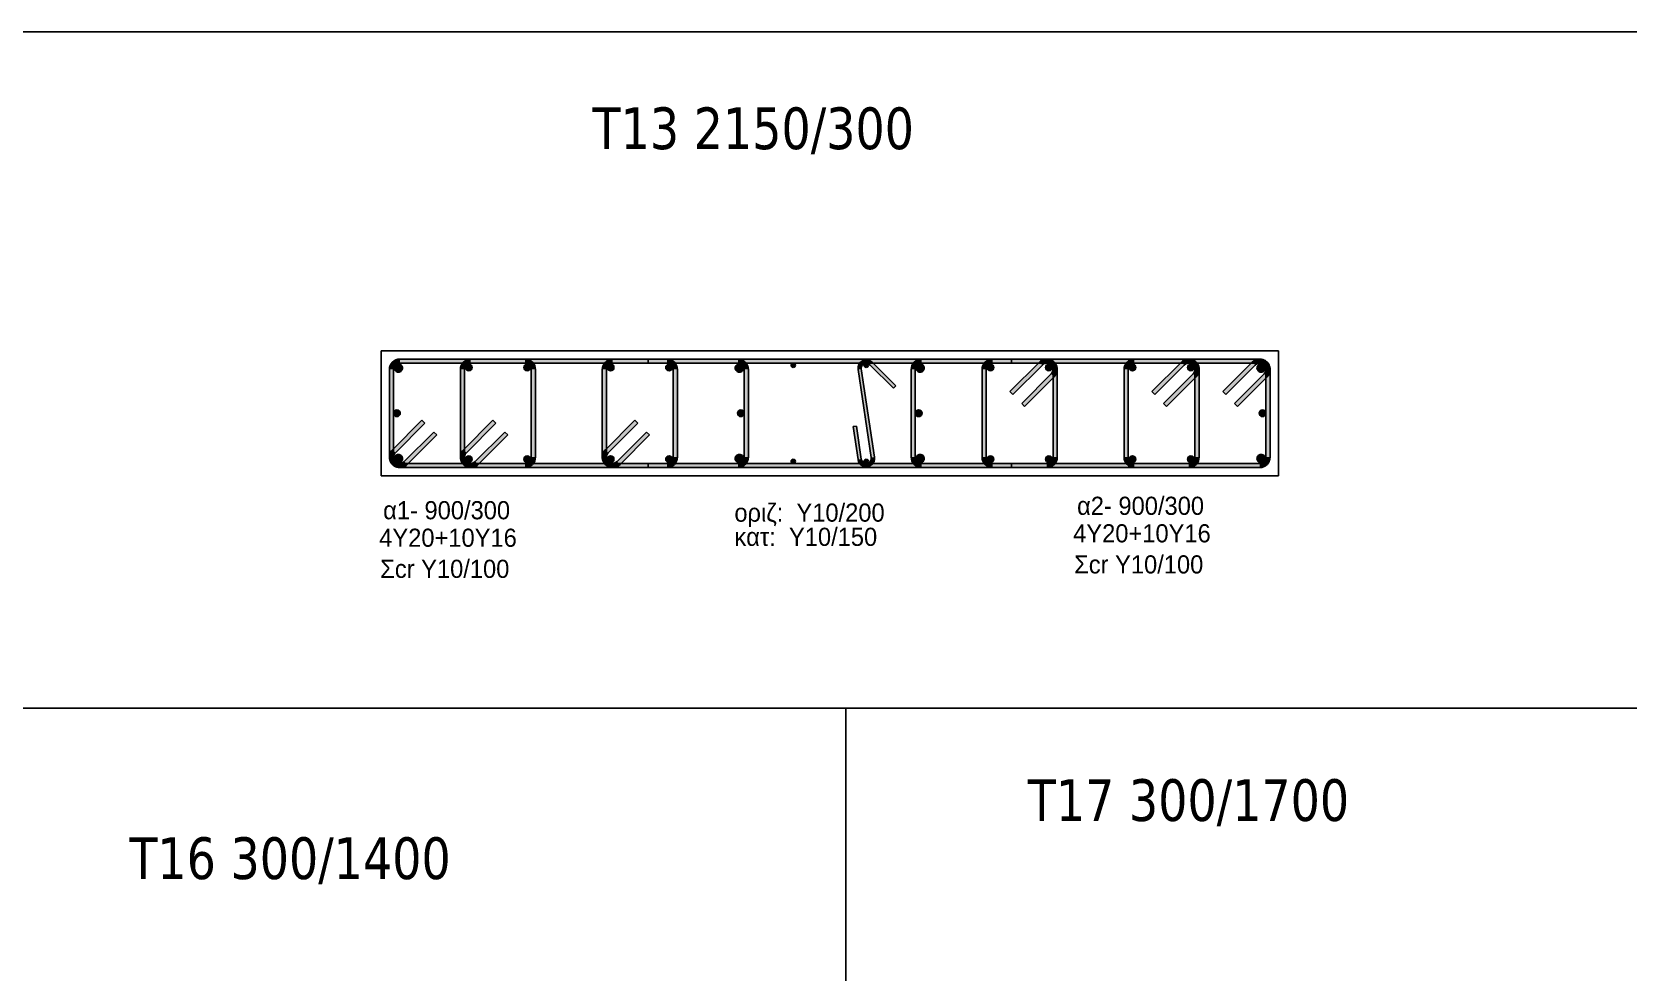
# Model space of a CAD drawing. Header units: millimetres. Extents: x -2171 to 1563, y -1758 to -1505.
# Drawn here: x 288.36 to 307.48, y -1601.51 to -1590.25 of the extents above; entities that cross this region are included whole.
import ezdxf

# ---------------------------------------------------------------- set-up
doc = ezdxf.new("R2010")
doc.units = ezdxf.units.MM
for name, color, linetype in [('-S_TEXT', 3, 'Continuous'), ('Col_Det', 7, 'Continuous'), ('Col_Det_Fill', 7, 'Continuous'), ('Geo_Col_Pro_1', 7, 'Continuous'), ('pinakaki', 153, 'Continuous')]:
    doc.layers.add(name, color=color, linetype=linetype)
doc.styles.add('S1Arl22_b_934_161', font='arial.ttf', dxfattribs={"width": 0.933629, "height": 0.002175})
doc.styles.get("Standard").update_dxf_attribs({"font": 'tahoma.ttf'})

msp = doc.modelspace()

# ---------------------------------------------------------------- hatches: boundary and pattern name
at = {"layer": 'Col_Det_Fill'}
for color, points in [(252, [(292.7669, -1594.218), (292.7669, -1594.168, 0.4142136), (292.6419, -1594.293), (292.6919, -1594.293, -0.4142136)]), (252, [(292.6919, -1594.293), (292.6419, -1594.293), (292.6419, -1595.343), (292.6919, -1595.343)]), (12, [(292.6992, -1594.2753, 0.4142136), (292.7492, -1594.3253, 0.4142136), (292.7992, -1594.2753, 0.4142136), (292.7492, -1594.2253, 0.4142136)]), (252, [(296.8169, -1594.218), (296.8169, -1594.168), (292.7669, -1594.168), (292.7669, -1594.218)]), (252, [(293.6169, -1594.218), (293.6169, -1594.168, 0.4142136), (293.4919, -1594.293), (293.5419, -1594.293, -0.4142136)]), (252, [(293.5419, -1594.293), (293.4919, -1594.293), (293.4919, -1595.343), (293.5419, -1595.343)]), (56, [(293.5521, -1594.2683, 0.4142136), (293.5921, -1594.3083, 0.4142136), (293.6321, -1594.2683, 0.4142136), (293.5921, -1594.2283, 0.4142136)]), (252, [(294.2669, -1594.218), (294.2669, -1594.168), (293.6169, -1594.168), (293.6169, -1594.218)]), (56, [(294.2516, -1594.2683, 0.4142136), (294.2916, -1594.3083, 0.4142136), (294.3316, -1594.2683, 0.4142136), (294.2916, -1594.2283, 0.4142136)]), (252, [(294.3419, -1594.293), (294.3919, -1594.293, 0.4142136), (294.2669, -1594.168), (294.2669, -1594.218, -0.4142136)]), (252, [(294.3419, -1595.343), (294.3919, -1595.343), (294.3919, -1594.293), (294.3419, -1594.293)]), (252, [(295.3169, -1594.218), (295.3169, -1594.168, 0.4142136), (295.1919, -1594.293), (295.2419, -1594.293, -0.4142136)]), (252, [(295.2419, -1594.293), (295.1919, -1594.293), (295.1919, -1595.343), (295.2419, -1595.343)]), (56, [(295.2521, -1594.2683, 0.4142136), (295.2921, -1594.3083, 0.4142136), (295.3321, -1594.2683, 0.4142136), (295.2921, -1594.2283, 0.4142136)]), (252, [(295.9669, -1594.218), (295.9669, -1594.168), (295.3169, -1594.168), (295.3169, -1594.218)]), (252, [(300.0934, -1594.218), (300.0934, -1594.168), (295.7404, -1594.168), (295.7404, -1594.218)]), (56, [(295.9516, -1594.2683, 0.4142136), (295.9916, -1594.3083, 0.4142136), (296.0316, -1594.2683, 0.4142136), (295.9916, -1594.2283, 0.4142136)]), (252, [(296.0419, -1594.293), (296.0919, -1594.293, 0.4142136), (295.9669, -1594.168), (295.9669, -1594.218, -0.4142136)]), (252, [(296.0419, -1595.343), (296.0919, -1595.343), (296.0919, -1594.293), (296.0419, -1594.293)]), (12, [(296.7846, -1594.2753, 0.4142136), (296.8346, -1594.3253, 0.4142136), (296.8846, -1594.2753, 0.4142136), (296.8346, -1594.2253, 0.4142136)]), (252, [(296.8919, -1594.293), (296.9419, -1594.293, 0.4142136), (296.8169, -1594.168), (296.8169, -1594.218, -0.4142136)]), (252, [(296.8919, -1595.343), (296.9419, -1595.343), (296.9419, -1594.293), (296.8919, -1594.293)]), (133, [(297.4546, -1594.243, 0.4142136), (297.4796, -1594.268, 0.4142136), (297.5046, -1594.243, 0.4142136), (297.4796, -1594.218, 0.4142136)]), (252, [(298.2552, -1594.2928), (298.2948, -1594.2869, -0.7233449), (298.3966, -1594.2356), (298.4248, -1594.2073, 0.7233449)]), (252, [(298.4135, -1595.3491), (298.453, -1595.3432), (298.2948, -1594.2869), (298.2552, -1594.2928)]), (133, [(298.3291, -1594.243, 0.4142136), (298.3541, -1594.268, 0.4142136), (298.3791, -1594.243, 0.4142136), (298.3541, -1594.218, 0.4142136)]), (252, [(298.4248, -1594.2073), (298.3966, -1594.2356), (298.6794, -1594.5184), (298.7077, -1594.4901)]), (252, [(299.0169, -1594.218), (299.0169, -1594.168, 0.4142136), (298.8919, -1594.293), (298.9419, -1594.293, -0.4142136)]), (252, [(298.9419, -1594.293), (298.8919, -1594.293), (298.8919, -1595.343), (298.9419, -1595.343)]), (12, [(299.0492, -1594.2753, 0.4142136), (298.9992, -1594.2253, 0.4142136), (298.9492, -1594.2753, 0.4142136), (298.9992, -1594.3253, 0.4142136)]), (252, [(303.0669, -1594.218), (303.0669, -1594.168), (299.0169, -1594.168), (299.0169, -1594.218)]), (252, [(299.8669, -1594.218), (299.8669, -1594.168, 0.4142136), (299.7419, -1594.293), (299.7919, -1594.293, -0.4142136)]), (252, [(299.7919, -1594.293), (299.7419, -1594.293), (299.7419, -1595.343), (299.7919, -1595.343)]), (56, [(299.8821, -1594.2683, 0.4142136), (299.8421, -1594.2283, 0.4142136), (299.8021, -1594.2683, 0.4142136), (299.8421, -1594.3083, 0.4142136)]), (252, [(300.5169, -1594.218), (300.5169, -1594.168), (299.8669, -1594.168), (299.8669, -1594.218)]), (252, [(300.4639, -1594.24), (300.4285, -1594.2046), (300.0749, -1594.5582), (300.1103, -1594.5935)]), (252, [(300.5919, -1594.293), (300.6419, -1594.293, 0.6681786), (300.4285, -1594.2046), (300.4639, -1594.24, -0.6681786)]), (56, [(300.5816, -1594.2683, 0.4142136), (300.5416, -1594.2283, 0.4142136), (300.5016, -1594.2683, 0.4142136), (300.5416, -1594.3083, 0.4142136)]), (252, [(300.5699, -1594.346), (300.6053, -1594.3814, 0.6681786), (300.5169, -1594.168), (300.5169, -1594.218, -0.6681786)]), (252, [(300.5919, -1595.343), (300.6419, -1595.343), (300.6419, -1594.293), (300.5919, -1594.293)]), (252, [(301.5669, -1594.218), (301.5669, -1594.168, 0.4142136), (301.4419, -1594.293), (301.4919, -1594.293, -0.4142136)]), (252, [(301.4919, -1594.293), (301.4419, -1594.293), (301.4419, -1595.343), (301.4919, -1595.343)]), (56, [(301.5821, -1594.2683, 0.4142136), (301.5421, -1594.2283, 0.4142136), (301.5021, -1594.2683, 0.4142136), (301.5421, -1594.3083, 0.4142136)]), (252, [(302.2169, -1594.218), (302.2169, -1594.168), (301.5669, -1594.168), (301.5669, -1594.218)]), (252, [(302.1639, -1594.24), (302.1285, -1594.2046), (301.7749, -1594.5582), (301.8103, -1594.5935)]), (252, [(302.2919, -1594.293), (302.3419, -1594.293, 0.6681786), (302.1285, -1594.2046), (302.1639, -1594.24, -0.6681786)]), (56, [(302.2816, -1594.2683, 0.4142136), (302.2416, -1594.2283, 0.4142136), (302.2016, -1594.2683, 0.4142136), (302.2416, -1594.3083, 0.4142136)]), (252, [(302.2699, -1594.346), (302.3053, -1594.3814, 0.6681786), (302.2169, -1594.168), (302.2169, -1594.218, -0.6681786)]), (252, [(302.2919, -1595.343), (302.3419, -1595.343), (302.3419, -1594.293), (302.2919, -1594.293)]), (252, [(303.0139, -1594.24), (302.9785, -1594.2046), (302.6249, -1594.5582), (302.6603, -1594.5935)]), (252, [(303.1419, -1594.293), (303.1919, -1594.293, 0.6681786), (302.9785, -1594.2046), (303.0139, -1594.24, -0.6681786)]), (12, [(303.1346, -1594.2753, 0.4142136), (303.0846, -1594.2253, 0.4142136), (303.0346, -1594.2753, 0.4142136), (303.0846, -1594.3253, 0.4142136)]), (252, [(303.1199, -1594.346), (303.1553, -1594.3814, 0.6681786), (303.0669, -1594.168), (303.0669, -1594.218, -0.6681786)]), (252, [(303.1419, -1595.343), (303.1919, -1595.343), (303.1919, -1594.293), (303.1419, -1594.293)]), (252, [(300.2164, -1594.6996), (300.2517, -1594.735), (300.6053, -1594.3814), (300.5699, -1594.346)]), (252, [(301.9164, -1594.6996), (301.9517, -1594.735), (302.3053, -1594.3814), (302.2699, -1594.346)]), (252, [(302.7664, -1594.6996), (302.8017, -1594.735), (303.1553, -1594.3814), (303.1199, -1594.346)]), (12, [(292.6919, -1594.818, 0.4142136), (292.7319, -1594.858, 0.4142136), (292.7719, -1594.818, 0.4142136), (292.7319, -1594.778, 0.4142136)]), (12, [(296.8119, -1594.818, 0.4142136), (296.8519, -1594.858, 0.4142136), (296.8919, -1594.818, 0.4142136), (296.8519, -1594.778, 0.4142136)]), (12, [(299.0219, -1594.818, 0.4142136), (298.9819, -1594.778, 0.4142136), (298.9419, -1594.818, 0.4142136), (298.9819, -1594.858, 0.4142136)]), (12, [(303.1419, -1594.818, 0.4142136), (303.1019, -1594.778, 0.4142136), (303.0619, -1594.818, 0.4142136), (303.1019, -1594.858, 0.4142136)]), (252, [(293.0674, -1594.9364), (293.0321, -1594.9011), (292.6785, -1595.2546), (292.7139, -1595.29)]), (252, [(292.8199, -1595.396), (292.8553, -1595.4314), (293.2088, -1595.0779), (293.1735, -1595.0425)]), (252, [(293.9174, -1594.9364), (293.8821, -1594.9011), (293.5285, -1595.2546), (293.5639, -1595.29)]), (252, [(293.6699, -1595.396), (293.7053, -1595.4314), (294.0588, -1595.0779), (294.0235, -1595.0425)]), (252, [(295.6174, -1594.9364), (295.5821, -1594.9011), (295.2285, -1595.2546), (295.2639, -1595.29)]), (252, [(295.3699, -1595.396), (295.4053, -1595.4314), (295.7588, -1595.0779), (295.7235, -1595.0425)]), (252, [(298.2355, -1594.9713), (298.196, -1594.9772), (298.2552, -1595.3728), (298.2948, -1595.3669)]), (252, [(292.7139, -1595.29), (292.6785, -1595.2546, 0.6681786), (292.7669, -1595.468), (292.7669, -1595.418, -0.6681786)]), (252, [(292.6919, -1595.343), (292.6419, -1595.343, 0.6681786), (292.8553, -1595.4314), (292.8199, -1595.396, -0.6681786)]), (12, [(292.6992, -1595.3607, 0.4142136), (292.7492, -1595.4107, 0.4142136), (292.7992, -1595.3607, 0.4142136), (292.7492, -1595.3107, 0.4142136)]), (252, [(292.7669, -1595.418), (292.7669, -1595.468), (296.8169, -1595.468), (296.8169, -1595.418)]), (252, [(293.5639, -1595.29), (293.5285, -1595.2546, 0.6681786), (293.6169, -1595.468), (293.6169, -1595.418, -0.6681786)]), (252, [(293.5419, -1595.343), (293.4919, -1595.343, 0.6681786), (293.7053, -1595.4314), (293.6699, -1595.396, -0.6681786)]), (56, [(293.5521, -1595.3678, 0.4142136), (293.5921, -1595.4078, 0.4142136), (293.6321, -1595.3678, 0.4142136), (293.5921, -1595.3278, 0.4142136)]), (252, [(293.6169, -1595.418), (293.6169, -1595.468), (294.2669, -1595.468), (294.2669, -1595.418)]), (56, [(294.2516, -1595.3678, 0.4142136), (294.2916, -1595.4078, 0.4142136), (294.3316, -1595.3678, 0.4142136), (294.2916, -1595.3278, 0.4142136)]), (252, [(294.2669, -1595.418), (294.2669, -1595.468, 0.4142136), (294.3919, -1595.343), (294.3419, -1595.343, -0.4142136)]), (252, [(295.2639, -1595.29), (295.2285, -1595.2546, 0.6681786), (295.3169, -1595.468), (295.3169, -1595.418, -0.6681786)]), (252, [(295.2419, -1595.343), (295.1919, -1595.343, 0.6681786), (295.4053, -1595.4314), (295.3699, -1595.396, -0.6681786)]), (56, [(295.2521, -1595.3678, 0.4142136), (295.2921, -1595.4078, 0.4142136), (295.3321, -1595.3678, 0.4142136), (295.2921, -1595.3278, 0.4142136)]), (252, [(295.3169, -1595.418), (295.3169, -1595.468), (295.9669, -1595.468), (295.9669, -1595.418)]), (252, [(295.7404, -1595.418), (295.7404, -1595.468), (300.0934, -1595.468), (300.0934, -1595.418)]), (56, [(295.9516, -1595.3678, 0.4142136), (295.9916, -1595.4078, 0.4142136), (296.0316, -1595.3678, 0.4142136), (295.9916, -1595.3278, 0.4142136)]), (252, [(295.9669, -1595.418), (295.9669, -1595.468, 0.4142136), (296.0919, -1595.343), (296.0419, -1595.343, -0.4142136)]), (12, [(296.7846, -1595.3607, 0.4142136), (296.8346, -1595.4107, 0.4142136), (296.8846, -1595.3607, 0.4142136), (296.8346, -1595.3107, 0.4142136)]), (252, [(296.8169, -1595.418), (296.8169, -1595.468, 0.4142136), (296.9419, -1595.343), (296.8919, -1595.343, -0.4142136)]), (133, [(297.4546, -1595.393, 0.4142136), (297.4796, -1595.418, 0.4142136), (297.5046, -1595.393, 0.4142136), (297.4796, -1595.368, 0.4142136)]), (252, [(298.2948, -1595.3669), (298.2552, -1595.3728, 1), (298.453, -1595.3432), (298.4135, -1595.3491, -1)]), (133, [(298.3291, -1595.393, 0.4142136), (298.3541, -1595.418, 0.4142136), (298.3791, -1595.393, 0.4142136), (298.3541, -1595.368, 0.4142136)]), (252, [(298.9419, -1595.343), (298.8919, -1595.343, 0.4142136), (299.0169, -1595.468), (299.0169, -1595.418, -0.4142136)]), (12, [(299.0492, -1595.3607, 0.4142136), (298.9992, -1595.3107, 0.4142136), (298.9492, -1595.3607, 0.4142136), (298.9992, -1595.4107, 0.4142136)]), (252, [(299.0169, -1595.418), (299.0169, -1595.468), (303.0669, -1595.468), (303.0669, -1595.418)]), (252, [(299.7919, -1595.343), (299.7419, -1595.343, 0.4142136), (299.8669, -1595.468), (299.8669, -1595.418, -0.4142136)]), (56, [(299.8821, -1595.3678, 0.4142136), (299.8421, -1595.3278, 0.4142136), (299.8021, -1595.3678, 0.4142136), (299.8421, -1595.4078, 0.4142136)]), (252, [(299.8669, -1595.418), (299.8669, -1595.468), (300.5169, -1595.468), (300.5169, -1595.418)]), (56, [(300.5816, -1595.3678, 0.4142136), (300.5416, -1595.3278, 0.4142136), (300.5016, -1595.3678, 0.4142136), (300.5416, -1595.4078, 0.4142136)]), (252, [(300.5169, -1595.418), (300.5169, -1595.468, 0.4142136), (300.6419, -1595.343), (300.5919, -1595.343, -0.4142136)]), (252, [(301.4919, -1595.343), (301.4419, -1595.343, 0.4142136), (301.5669, -1595.468), (301.5669, -1595.418, -0.4142136)]), (56, [(301.5821, -1595.3678, 0.4142136), (301.5421, -1595.3278, 0.4142136), (301.5021, -1595.3678, 0.4142136), (301.5421, -1595.4078, 0.4142136)]), (252, [(301.5669, -1595.418), (301.5669, -1595.468), (302.2169, -1595.468), (302.2169, -1595.418)]), (56, [(302.2816, -1595.3678, 0.4142136), (302.2416, -1595.3278, 0.4142136), (302.2016, -1595.3678, 0.4142136), (302.2416, -1595.4078, 0.4142136)]), (252, [(302.2169, -1595.418), (302.2169, -1595.468, 0.4142136), (302.3419, -1595.343), (302.2919, -1595.343, -0.4142136)]), (12, [(303.1346, -1595.3607, 0.4142136), (303.0846, -1595.3107, 0.4142136), (303.0346, -1595.3607, 0.4142136), (303.0846, -1595.4107, 0.4142136)]), (252, [(303.0669, -1595.418), (303.0669, -1595.468, 0.4142136), (303.1919, -1595.343), (303.1419, -1595.343, -0.4142136)])]:
    msp.add_hatch(color=color, dxfattribs=at).paths.add_polyline_path(points)

# ---------------------------------------------------------------- linework, layer by layer
at = {"layer": '-S_TEXT', "ltscale": 5}
msp.add_lwpolyline([(268.584, -1590.2497), (326.7315, -1590.2497), (326.7315, -1630.2944), (268.584, -1630.2944)], close=True, dxfattribs=at)
at = {"layer": 'Col_Det', "color": 7}
for points in [[(303.2919, -1594.068), (292.5419, -1594.068)], [(292.5419, -1594.068), (292.5419, -1595.568)], [(303.2919, -1595.568), (303.2919, -1594.068)], [(292.6419, -1594.293), (292.6419, -1595.343)], [(292.6919, -1595.343), (292.6919, -1594.293)], [(296.8169, -1594.168), (292.7669, -1594.168)], [(292.7669, -1594.218), (296.8169, -1594.218)], [(293.4919, -1594.293), (293.4919, -1595.343)], [(293.5419, -1595.343), (293.5419, -1594.293)], [(294.2669, -1594.168), (293.6169, -1594.168)], [(293.6169, -1594.218), (294.2669, -1594.218)], [(294.3419, -1594.293), (294.3419, -1595.343)], [(294.3919, -1595.343), (294.3919, -1594.293)], [(295.1919, -1594.293), (295.1919, -1595.343)], [(295.2419, -1595.343), (295.2419, -1594.293)], [(295.9669, -1594.168), (295.3169, -1594.168)], [(295.3169, -1594.218), (295.9669, -1594.218)], [(300.0934, -1594.168), (295.7404, -1594.168)], [(295.7404, -1594.168), (295.7404, -1594.218)], [(295.7404, -1594.218), (300.0934, -1594.218)], [(296.0419, -1594.293), (296.0419, -1595.343)], [(296.0919, -1595.343), (296.0919, -1594.293)], [(296.8919, -1594.293), (296.8919, -1595.343)], [(296.9419, -1595.343), (296.9419, -1594.293)], [(298.2552, -1594.2928), (298.4135, -1595.3491)], [(298.453, -1595.3432), (298.2948, -1594.2869)], [(298.3966, -1594.2356), (298.6794, -1594.5184)], [(298.7077, -1594.4901), (298.4248, -1594.2073)], [(298.8919, -1594.293), (298.8919, -1595.343)], [(298.9419, -1595.343), (298.9419, -1594.293)], [(303.0669, -1594.168), (299.0169, -1594.168)], [(299.0169, -1594.218), (303.0669, -1594.218)], [(299.7419, -1594.293), (299.7419, -1595.343)], [(299.7919, -1595.343), (299.7919, -1594.293)], [(300.5169, -1594.168), (299.8669, -1594.168)], [(299.8669, -1594.218), (300.5169, -1594.218)], [(300.4285, -1594.2046), (300.0749, -1594.5582)], [(300.0934, -1594.218), (300.0934, -1594.168)], [(300.1103, -1594.5935), (300.4639, -1594.24)], [(300.5919, -1594.293), (300.5919, -1595.343)], [(300.6419, -1595.343), (300.6419, -1594.293)], [(301.4419, -1594.293), (301.4419, -1595.343)], [(301.4919, -1595.343), (301.4919, -1594.293)], [(302.2169, -1594.168), (301.5669, -1594.168)], [(301.5669, -1594.218), (302.2169, -1594.218)], [(302.1285, -1594.2046), (301.7749, -1594.5582)], [(301.8103, -1594.5935), (302.1639, -1594.24)], [(302.2919, -1594.293), (302.2919, -1595.343)], [(302.3419, -1595.343), (302.3419, -1594.293)], [(302.9785, -1594.2046), (302.6249, -1594.5582)], [(302.6603, -1594.5935), (303.0139, -1594.24)], [(303.1419, -1594.293), (303.1419, -1595.343)], [(303.1919, -1595.343), (303.1919, -1594.293)], [(300.5699, -1594.346), (300.2164, -1594.6996)], [(300.2517, -1594.735), (300.6053, -1594.3814)], [(302.2699, -1594.346), (301.9164, -1594.6996)], [(301.9517, -1594.735), (302.3053, -1594.3814)], [(303.1199, -1594.346), (302.7664, -1594.6996)], [(302.8017, -1594.735), (303.1553, -1594.3814)], [(298.6794, -1594.5184), (298.7077, -1594.4901)], [(300.0749, -1594.5582), (300.1103, -1594.5935)], [(301.7749, -1594.5582), (301.8103, -1594.5935)], [(302.6249, -1594.5582), (302.6603, -1594.5935)], [(300.2164, -1594.6996), (300.2517, -1594.735)], [(301.9164, -1594.6996), (301.9517, -1594.735)], [(302.7664, -1594.6996), (302.8017, -1594.735)], [(293.0321, -1594.9011), (292.6785, -1595.2546)], [(292.7139, -1595.29), (293.0674, -1594.9364)], [(293.1735, -1595.0425), (292.8199, -1595.396)], [(293.0674, -1594.9364), (293.0321, -1594.9011)], [(293.2088, -1595.0779), (293.1735, -1595.0425)], [(293.8821, -1594.9011), (293.5285, -1595.2546)], [(293.5639, -1595.29), (293.9174, -1594.9364)], [(294.0235, -1595.0425), (293.6699, -1595.396)], [(293.9174, -1594.9364), (293.8821, -1594.9011)], [(294.0588, -1595.0779), (294.0235, -1595.0425)], [(295.5821, -1594.9011), (295.2285, -1595.2546)], [(295.2639, -1595.29), (295.6174, -1594.9364)], [(295.7235, -1595.0425), (295.3699, -1595.396)], [(295.6174, -1594.9364), (295.5821, -1594.9011)], [(295.7588, -1595.0779), (295.7235, -1595.0425)], [(298.2355, -1594.9713), (298.196, -1594.9772)], [(298.196, -1594.9772), (298.2552, -1595.3728)], [(298.2948, -1595.3669), (298.2355, -1594.9713)], [(292.8553, -1595.4314), (293.2088, -1595.0779)], [(293.7053, -1595.4314), (294.0588, -1595.0779)], [(295.4053, -1595.4314), (295.7588, -1595.0779)], [(296.8169, -1595.418), (292.7669, -1595.418)], [(294.2669, -1595.418), (293.6169, -1595.418)], [(295.9669, -1595.418), (295.3169, -1595.418)], [(295.7404, -1595.418), (295.7404, -1595.468)], [(300.0934, -1595.418), (295.7404, -1595.418)], [(303.0669, -1595.418), (299.0169, -1595.418)], [(300.5169, -1595.418), (299.8669, -1595.418)], [(300.0934, -1595.468), (300.0934, -1595.418)], [(302.2169, -1595.418), (301.5669, -1595.418)], [(292.5419, -1595.568), (303.2919, -1595.568)], [(292.7669, -1595.468), (296.8169, -1595.468)], [(293.6169, -1595.468), (294.2669, -1595.468)], [(295.3169, -1595.468), (295.9669, -1595.468)], [(295.7404, -1595.468), (300.0934, -1595.468)], [(299.0169, -1595.468), (303.0669, -1595.468)], [(299.8669, -1595.468), (300.5169, -1595.468)], [(301.5669, -1595.468), (302.2169, -1595.468)]]:
    msp.add_lwpolyline(points, dxfattribs=at)
for points in [[(292.7669, -1594.168, 0.4142136), (292.6419, -1594.293)], [(292.6919, -1594.293, -0.4142136), (292.7669, -1594.218, -0.4142136)], [(292.7492, -1594.2253, 0.4142136), (292.6992, -1594.2753, 0.4142136)], [(292.6992, -1594.2753, 0.4142136), (292.7492, -1594.3253, 0.4142136)], [(292.7992, -1594.2753, 0.4142136), (292.7492, -1594.2253, 0.4142136)], [(292.7492, -1594.3253, 0.4142136), (292.7992, -1594.2753, 0.4142136)], [(293.6169, -1594.168, 0.4142136), (293.4919, -1594.293)], [(293.5419, -1594.293, -0.4142136), (293.6169, -1594.218, -0.4142136)], [(293.5921, -1594.2283, 0.4142136), (293.5521, -1594.2683, 0.4142136)], [(293.5521, -1594.2683, 0.4142136), (293.5921, -1594.3083, 0.4142136)], [(293.6321, -1594.2683, 0.4142136), (293.5921, -1594.2283, 0.4142136)], [(293.5921, -1594.3083, 0.4142136), (293.6321, -1594.2683, 0.4142136)], [(294.2916, -1594.2283, 0.4142136), (294.2516, -1594.2683, 0.4142136)], [(294.2516, -1594.2683, 0.4142136), (294.2916, -1594.3083, 0.4142136)], [(294.3919, -1594.293, 0.4142136), (294.2669, -1594.168)], [(294.2669, -1594.218, -0.4142136), (294.3419, -1594.293, -0.4142136)], [(294.3316, -1594.2683, 0.4142136), (294.2916, -1594.2283, 0.4142136)], [(294.2916, -1594.3083, 0.4142136), (294.3316, -1594.2683, 0.4142136)], [(295.3169, -1594.168, 0.4142136), (295.1919, -1594.293)], [(295.2419, -1594.293, -0.4142136), (295.3169, -1594.218, -0.4142136)], [(295.2921, -1594.2283, 0.4142136), (295.2521, -1594.2683, 0.4142136)], [(295.2521, -1594.2683, 0.4142136), (295.2921, -1594.3083, 0.4142136)], [(295.3321, -1594.2683, 0.4142136), (295.2921, -1594.2283, 0.4142136)], [(295.2921, -1594.3083, 0.4142136), (295.3321, -1594.2683, 0.4142136)], [(295.9916, -1594.2283, 0.4142136), (295.9516, -1594.2683, 0.4142136)], [(295.9516, -1594.2683, 0.4142136), (295.9916, -1594.3083, 0.4142136)], [(296.0919, -1594.293, 0.4142136), (295.9669, -1594.168)], [(295.9669, -1594.218, -0.4142136), (296.0419, -1594.293, -0.4142136)], [(296.0316, -1594.2683, 0.4142136), (295.9916, -1594.2283, 0.4142136)], [(295.9916, -1594.3083, 0.4142136), (296.0316, -1594.2683, 0.4142136)], [(296.8346, -1594.2253, 0.4142136), (296.7846, -1594.2753, 0.4142136)], [(296.7846, -1594.2753, 0.4142136), (296.8346, -1594.3253, 0.4142136)], [(296.9419, -1594.293, 0.4142136), (296.8169, -1594.168)], [(296.8169, -1594.218, -0.4142136), (296.8919, -1594.293, -0.4142136)], [(296.8846, -1594.2753, 0.4142136), (296.8346, -1594.2253, 0.4142136)], [(296.8346, -1594.3253, 0.4142136), (296.8846, -1594.2753, 0.4142136)], [(297.4796, -1594.218, 0.4142136), (297.4546, -1594.243, 0.4142136)], [(297.4546, -1594.243, 0.4142136), (297.4796, -1594.268, 0.4142136)], [(297.5046, -1594.243, 0.4142136), (297.4796, -1594.218, 0.4142136)], [(297.4796, -1594.268, 0.4142136), (297.5046, -1594.243, 0.4142136)], [(298.4248, -1594.2073, 0.7233449), (298.2552, -1594.2928, 0.7233449)], [(298.2948, -1594.2869, -0.7233449), (298.3966, -1594.2356)], [(298.3541, -1594.218, 0.4142136), (298.3291, -1594.243, 0.4142136)], [(298.3291, -1594.243, 0.4142136), (298.3541, -1594.268, 0.4142136)], [(298.3791, -1594.243, 0.4142136), (298.3541, -1594.218, 0.4142136)], [(298.3541, -1594.268, 0.4142136), (298.3791, -1594.243, 0.4142136)], [(299.0169, -1594.168, 0.4142136), (298.8919, -1594.293)], [(298.9419, -1594.293, -0.4142136), (299.0169, -1594.218, -0.4142136)], [(298.9992, -1594.2253, 0.4142136), (298.9492, -1594.2753, 0.4142136)], [(298.9492, -1594.2753, 0.4142136), (298.9992, -1594.3253, 0.4142136)], [(299.0492, -1594.2753, 0.4142136), (298.9992, -1594.2253, 0.4142136)], [(298.9992, -1594.3253, 0.4142136), (299.0492, -1594.2753, 0.4142136)], [(299.8669, -1594.168, 0.4142136), (299.7419, -1594.293)], [(299.7919, -1594.293, -0.4142136), (299.8669, -1594.218, -0.4142136)], [(299.8421, -1594.2283, 0.4142136), (299.8021, -1594.2683, 0.4142136)], [(299.8021, -1594.2683, 0.4142136), (299.8421, -1594.3083, 0.4142136)], [(299.8821, -1594.2683, 0.4142136), (299.8421, -1594.2283, 0.4142136)], [(299.8421, -1594.3083, 0.4142136), (299.8821, -1594.2683, 0.4142136)], [(300.6419, -1594.293, 0.6681786), (300.4285, -1594.2046)], [(300.4639, -1594.24, -0.6681786), (300.5919, -1594.293, -0.6681786)], [(300.5416, -1594.2283, 0.4142136), (300.5016, -1594.2683, 0.4142136)], [(300.5016, -1594.2683, 0.4142136), (300.5416, -1594.3083, 0.4142136)], [(300.6053, -1594.3814, 0.6681786), (300.5169, -1594.168)], [(300.5169, -1594.218, -0.6681786), (300.5699, -1594.346, -0.6681786)], [(300.5816, -1594.2683, 0.4142136), (300.5416, -1594.2283, 0.4142136)], [(300.5416, -1594.3083, 0.4142136), (300.5816, -1594.2683, 0.4142136)], [(301.5669, -1594.168, 0.4142136), (301.4419, -1594.293)], [(301.4919, -1594.293, -0.4142136), (301.5669, -1594.218, -0.4142136)], [(301.5421, -1594.2283, 0.4142136), (301.5021, -1594.2683, 0.4142136)], [(301.5021, -1594.2683, 0.4142136), (301.5421, -1594.3083, 0.4142136)], [(301.5821, -1594.2683, 0.4142136), (301.5421, -1594.2283, 0.4142136)], [(301.5421, -1594.3083, 0.4142136), (301.5821, -1594.2683, 0.4142136)], [(302.3419, -1594.293, 0.6681786), (302.1285, -1594.2046)], [(302.1639, -1594.24, -0.6681786), (302.2919, -1594.293, -0.6681786)], [(302.2416, -1594.2283, 0.4142136), (302.2016, -1594.2683, 0.4142136)], [(302.2016, -1594.2683, 0.4142136), (302.2416, -1594.3083, 0.4142136)], [(302.3053, -1594.3814, 0.6681786), (302.2169, -1594.168)], [(302.2169, -1594.218, -0.6681786), (302.2699, -1594.346, -0.6681786)], [(302.2816, -1594.2683, 0.4142136), (302.2416, -1594.2283, 0.4142136)], [(302.2416, -1594.3083, 0.4142136), (302.2816, -1594.2683, 0.4142136)], [(303.1919, -1594.293, 0.6681786), (302.9785, -1594.2046)], [(303.0139, -1594.24, -0.6681786), (303.1419, -1594.293, -0.6681786)], [(303.0846, -1594.2253, 0.4142136), (303.0346, -1594.2753, 0.4142136)], [(303.0346, -1594.2753, 0.4142136), (303.0846, -1594.3253, 0.4142136)], [(303.1553, -1594.3814, 0.6681786), (303.0669, -1594.168)], [(303.0669, -1594.218, -0.6681786), (303.1199, -1594.346, -0.6681786)], [(303.1346, -1594.2753, 0.4142136), (303.0846, -1594.2253, 0.4142136)], [(303.0846, -1594.3253, 0.4142136), (303.1346, -1594.2753, 0.4142136)], [(292.7319, -1594.778, 0.4142136), (292.6919, -1594.818, 0.4142136)], [(292.6919, -1594.818, 0.4142136), (292.7319, -1594.858, 0.4142136)], [(292.7719, -1594.818, 0.4142136), (292.7319, -1594.778, 0.4142136)], [(292.7319, -1594.858, 0.4142136), (292.7719, -1594.818, 0.4142136)], [(296.8519, -1594.778, 0.4142136), (296.8119, -1594.818, 0.4142136)], [(296.8119, -1594.818, 0.4142136), (296.8519, -1594.858, 0.4142136)], [(296.8919, -1594.818, 0.4142136), (296.8519, -1594.778, 0.4142136)], [(296.8519, -1594.858, 0.4142136), (296.8919, -1594.818, 0.4142136)], [(298.9819, -1594.778, 0.4142136), (298.9419, -1594.818, 0.4142136)], [(298.9419, -1594.818, 0.4142136), (298.9819, -1594.858, 0.4142136)], [(299.0219, -1594.818, 0.4142136), (298.9819, -1594.778, 0.4142136)], [(298.9819, -1594.858, 0.4142136), (299.0219, -1594.818, 0.4142136)], [(303.1019, -1594.778, 0.4142136), (303.0619, -1594.818, 0.4142136)], [(303.0619, -1594.818, 0.4142136), (303.1019, -1594.858, 0.4142136)], [(303.1419, -1594.818, 0.4142136), (303.1019, -1594.778, 0.4142136)], [(303.1019, -1594.858, 0.4142136), (303.1419, -1594.818, 0.4142136)], [(292.6785, -1595.2546, 0.6681786), (292.7669, -1595.468)], [(292.6419, -1595.343, 0.6681786), (292.8553, -1595.4314)], [(292.7669, -1595.418, -0.6681786), (292.7139, -1595.29, -0.6681786)], [(292.8199, -1595.396, -0.6681786), (292.6919, -1595.343, -0.6681786)], [(292.7492, -1595.3107, 0.4142136), (292.6992, -1595.3607, 0.4142136)], [(292.6992, -1595.3607, 0.4142136), (292.7492, -1595.4107, 0.4142136)], [(292.7992, -1595.3607, 0.4142136), (292.7492, -1595.3107, 0.4142136)], [(292.7492, -1595.4107, 0.4142136), (292.7992, -1595.3607, 0.4142136)], [(293.5285, -1595.2546, 0.6681786), (293.6169, -1595.468)], [(293.4919, -1595.343, 0.6681786), (293.7053, -1595.4314)], [(293.6169, -1595.418, -0.6681786), (293.5639, -1595.29, -0.6681786)], [(293.6699, -1595.396, -0.6681786), (293.5419, -1595.343, -0.6681786)], [(293.5921, -1595.3278, 0.4142136), (293.5521, -1595.3678, 0.4142136)], [(293.5521, -1595.3678, 0.4142136), (293.5921, -1595.4078, 0.4142136)], [(293.6321, -1595.3678, 0.4142136), (293.5921, -1595.3278, 0.4142136)], [(293.5921, -1595.4078, 0.4142136), (293.6321, -1595.3678, 0.4142136)], [(294.2916, -1595.3278, 0.4142136), (294.2516, -1595.3678, 0.4142136)], [(294.2516, -1595.3678, 0.4142136), (294.2916, -1595.4078, 0.4142136)], [(294.2669, -1595.468, 0.4142136), (294.3919, -1595.343)], [(294.3419, -1595.343, -0.4142136), (294.2669, -1595.418, -0.4142136)], [(294.3316, -1595.3678, 0.4142136), (294.2916, -1595.3278, 0.4142136)], [(294.2916, -1595.4078, 0.4142136), (294.3316, -1595.3678, 0.4142136)], [(295.2285, -1595.2546, 0.6681786), (295.3169, -1595.468)], [(295.1919, -1595.343, 0.6681786), (295.4053, -1595.4314)], [(295.3169, -1595.418, -0.6681786), (295.2639, -1595.29, -0.6681786)], [(295.3699, -1595.396, -0.6681786), (295.2419, -1595.343, -0.6681786)], [(295.2921, -1595.3278, 0.4142136), (295.2521, -1595.3678, 0.4142136)], [(295.2521, -1595.3678, 0.4142136), (295.2921, -1595.4078, 0.4142136)], [(295.3321, -1595.3678, 0.4142136), (295.2921, -1595.3278, 0.4142136)], [(295.2921, -1595.4078, 0.4142136), (295.3321, -1595.3678, 0.4142136)], [(295.9916, -1595.3278, 0.4142136), (295.9516, -1595.3678, 0.4142136)], [(295.9516, -1595.3678, 0.4142136), (295.9916, -1595.4078, 0.4142136)], [(295.9669, -1595.468, 0.4142136), (296.0919, -1595.343)], [(296.0419, -1595.343, -0.4142136), (295.9669, -1595.418, -0.4142136)], [(296.0316, -1595.3678, 0.4142136), (295.9916, -1595.3278, 0.4142136)], [(295.9916, -1595.4078, 0.4142136), (296.0316, -1595.3678, 0.4142136)], [(296.8346, -1595.3107, 0.4142136), (296.7846, -1595.3607, 0.4142136)], [(296.7846, -1595.3607, 0.4142136), (296.8346, -1595.4107, 0.4142136)], [(296.8169, -1595.468, 0.4142136), (296.9419, -1595.343)], [(296.8919, -1595.343, -0.4142136), (296.8169, -1595.418, -0.4142136)], [(296.8846, -1595.3607, 0.4142136), (296.8346, -1595.3107, 0.4142136)], [(296.8346, -1595.4107, 0.4142136), (296.8846, -1595.3607, 0.4142136)], [(297.4796, -1595.368, 0.4142136), (297.4546, -1595.393, 0.4142136)], [(297.4546, -1595.393, 0.4142136), (297.4796, -1595.418, 0.4142136)], [(297.5046, -1595.393, 0.4142136), (297.4796, -1595.368, 0.4142136)], [(297.4796, -1595.418, 0.4142136), (297.5046, -1595.393, 0.4142136)], [(298.2552, -1595.3728, 1), (298.453, -1595.3432)], [(298.4135, -1595.3491, -1), (298.2948, -1595.3669, -1)], [(298.3541, -1595.368, 0.4142136), (298.3291, -1595.393, 0.4142136)], [(298.3291, -1595.393, 0.4142136), (298.3541, -1595.418, 0.4142136)], [(298.3791, -1595.393, 0.4142136), (298.3541, -1595.368, 0.4142136)], [(298.3541, -1595.418, 0.4142136), (298.3791, -1595.393, 0.4142136)], [(298.8919, -1595.343, 0.4142136), (299.0169, -1595.468)], [(299.0169, -1595.418, -0.4142136), (298.9419, -1595.343, -0.4142136)], [(298.9992, -1595.3107, 0.4142136), (298.9492, -1595.3607, 0.4142136)], [(298.9492, -1595.3607, 0.4142136), (298.9992, -1595.4107, 0.4142136)], [(299.0492, -1595.3607, 0.4142136), (298.9992, -1595.3107, 0.4142136)], [(298.9992, -1595.4107, 0.4142136), (299.0492, -1595.3607, 0.4142136)], [(299.7419, -1595.343, 0.4142136), (299.8669, -1595.468)], [(299.8669, -1595.418, -0.4142136), (299.7919, -1595.343, -0.4142136)], [(299.8421, -1595.3278, 0.4142136), (299.8021, -1595.3678, 0.4142136)], [(299.8021, -1595.3678, 0.4142136), (299.8421, -1595.4078, 0.4142136)], [(299.8821, -1595.3678, 0.4142136), (299.8421, -1595.3278, 0.4142136)], [(299.8421, -1595.4078, 0.4142136), (299.8821, -1595.3678, 0.4142136)], [(300.5416, -1595.3278, 0.4142136), (300.5016, -1595.3678, 0.4142136)], [(300.5016, -1595.3678, 0.4142136), (300.5416, -1595.4078, 0.4142136)], [(300.5169, -1595.468, 0.4142136), (300.6419, -1595.343)], [(300.5919, -1595.343, -0.4142136), (300.5169, -1595.418, -0.4142136)], [(300.5816, -1595.3678, 0.4142136), (300.5416, -1595.3278, 0.4142136)], [(300.5416, -1595.4078, 0.4142136), (300.5816, -1595.3678, 0.4142136)], [(301.4419, -1595.343, 0.4142136), (301.5669, -1595.468)], [(301.5669, -1595.418, -0.4142136), (301.4919, -1595.343, -0.4142136)], [(301.5421, -1595.3278, 0.4142136), (301.5021, -1595.3678, 0.4142136)], [(301.5021, -1595.3678, 0.4142136), (301.5421, -1595.4078, 0.4142136)], [(301.5821, -1595.3678, 0.4142136), (301.5421, -1595.3278, 0.4142136)], [(301.5421, -1595.4078, 0.4142136), (301.5821, -1595.3678, 0.4142136)], [(302.2416, -1595.3278, 0.4142136), (302.2016, -1595.3678, 0.4142136)], [(302.2016, -1595.3678, 0.4142136), (302.2416, -1595.4078, 0.4142136)], [(302.2169, -1595.468, 0.4142136), (302.3419, -1595.343)], [(302.2919, -1595.343, -0.4142136), (302.2169, -1595.418, -0.4142136)], [(302.2816, -1595.3678, 0.4142136), (302.2416, -1595.3278, 0.4142136)], [(302.2416, -1595.4078, 0.4142136), (302.2816, -1595.3678, 0.4142136)], [(303.0846, -1595.3107, 0.4142136), (303.0346, -1595.3607, 0.4142136)], [(303.0346, -1595.3607, 0.4142136), (303.0846, -1595.4107, 0.4142136)], [(303.0669, -1595.468, 0.4142136), (303.1919, -1595.343)], [(303.1419, -1595.343, -0.4142136), (303.0669, -1595.418, -0.4142136)], [(303.1346, -1595.3607, 0.4142136), (303.0846, -1595.3107, 0.4142136)], [(303.0846, -1595.4107, 0.4142136), (303.1346, -1595.3607, 0.4142136)]]:
    msp.add_lwpolyline(points, format="xyb", dxfattribs=at)
at = {"layer": 'Geo_Col_Pro_1', "color": 4, "linetype": 'Continuous', "ltscale": 0.5}
for p, q in [((268.584, -1598.3514), (326.7315, -1598.3514)), ((298.1087, -1598.3514), (298.1087, -1610.5817))]:
    msp.add_line(p, q, dxfattribs=at)

# ---------------------------------------------------------------- texts
at = {"layer": 'Col_Det', "color": 7, "style": 'S1Arl22_b_934_161', "width": 0.933629}
for s, p in [(' α2- 900/300', (300.8012, -1596.0346)), (' α1- 900/300', (292.4883, -1596.0876)), ('οριζ:  Y10/200', (296.7741, -1596.1163)), ('4Y20+10Y16', (292.5197, -1596.4172)), ('κατ:  Y10/150', (296.7741, -1596.4063)), ('4Y20+10Y16', (300.8326, -1596.3642)), ('Σcr Y10/100', (292.5316, -1596.7897)), ('Σcr Y10/100', (300.8445, -1596.7367))]:
    msp.add_text(s, height=0.2175, dxfattribs=at).set_placement(p)
at = {"layer": 'pinakaki', "color": 1, "width": 0.933629}
for s, p in [('Τ13 2150/300 ', (295.0752, -1591.6538)), ('Τ17 300/1700 ', (300.2887, -1599.701)), ('Τ16 300/1400', (289.5261, -1600.3968))]:
    msp.add_text(s, height=0.5, dxfattribs=at).set_placement(p)

doc.saveas('drawing.dxf')
